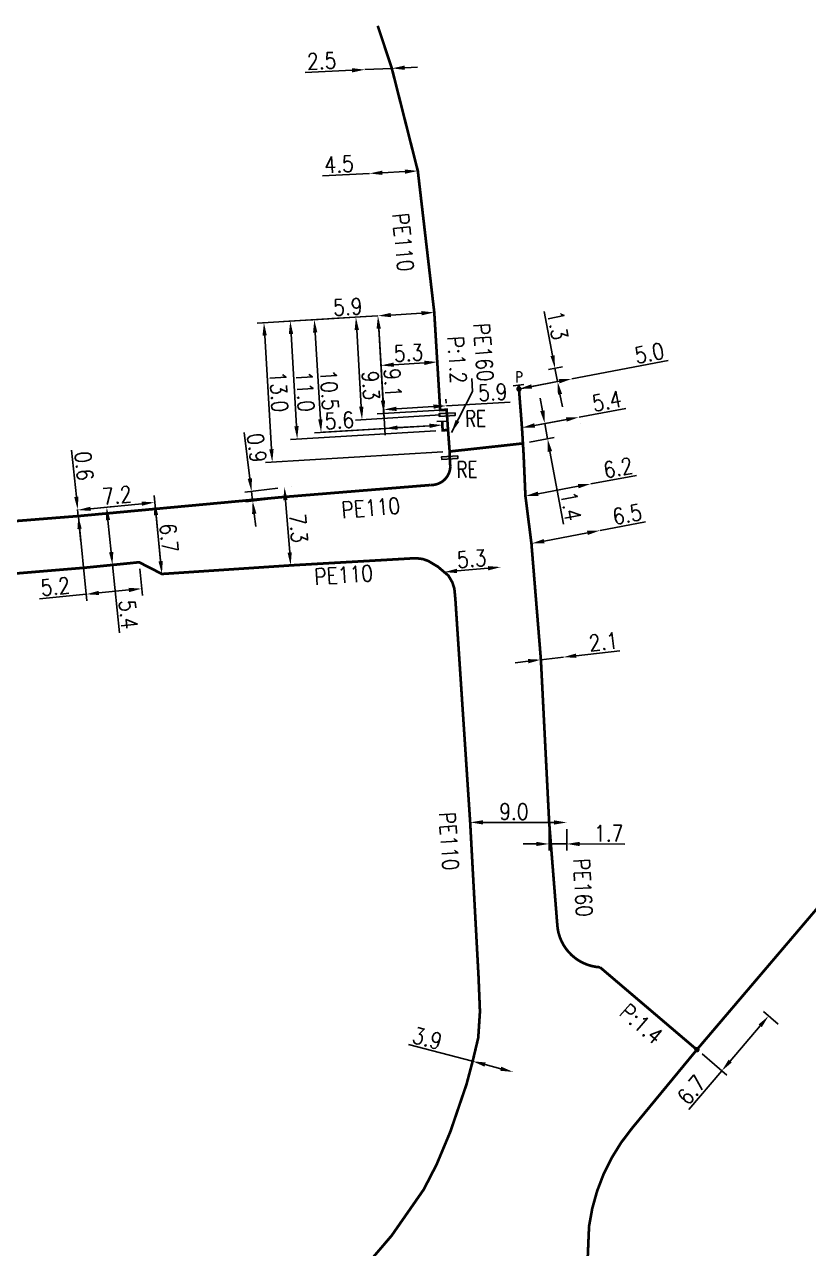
# Model space of a CAD drawing. Header units: millimetres. Extents: x 149999 to 151007, y 125999 to 127005.
# Drawn here: x 150062.1 to 150135.1, y 126886.2 to 127000.1 of the extents above; entities that cross this region are included whole.
import ezdxf
from ezdxf.enums import TextEntityAlignment as Align

# ---------------------------------------------------------------- set-up
doc = ezdxf.new("R2010")
doc.units = ezdxf.units.MM
doc.header["$PDMODE"] = 34
doc.linetypes.add('L_100_PE', pattern=[14, 10, -1.5, 1, -1.5])
doc.layers.get('0').update_dxf_attribs({"linetype": 'CONTINUOUS'})
doc.layers.get('DEFPOINTS').update_dxf_attribs({"linetype": 'CONTINUOUS'})
for name, color, linetype in [('L_140', 3, 'CONTINUOUS'), ('L_300', 7, 'CONTINUOUS'), ('L_340', 7, 'CONTINUOUS')]:
    doc.layers.add(name, color=color, linetype=linetype)
doc.styles.add('G_ROMANS', font='ROMANS.SHX', dxfattribs={"width": 0.75})
doc.styles.get("Standard").update_dxf_attribs({"font": 'romans.shx', "width": 0.85})
doc.dimstyles.get("Standard").update_dxf_attribs({"dimtxt": 1.5, "dimasz": 1.2, "dimexe": 0.625, "dimexo": 0.625, "dimgap": 0.25, "dimtad": 1, "dimdec": 1, "dimzin": 0, "dimdsep": 46, "dimtxsty": 'Standard', "dimcen": -0.5, "dimadec": 0, "dimazin": 0, "dimtfac": 1, "dimtdec": 1, "dimtmove": 0, "dimatfit": 3, "dimfxl": 0, "dimtolj": 1, "dimtzin": 0, "dimarcsym": 0})

# ---------------------------------------------------------------- blocks, each defined once
blk = doc.blocks.new('L_300_12')
at = {"color": 0, "linetype": 'Continuous', "const_width": 0.248, "flags": 128}
blk.add_lwpolyline([(-0.13, 0, 1), (0.13, 0, 1)], format="xyb", close=True, dxfattribs=at)
at = {"linetype": 'Continuous', "style": 'G_ROMANS', "width": 0.75}
blk.add_attdef('P', text='', height=1, dxfattribs=at).set_placement((0, 1.33), align=Align.MIDDLE_CENTER)
at = {"color": 0, "linetype": 'Continuous', "width": 0.75, "flags": 3}
for tag, p in [('DEF_LEG', (0, -5)), ('DEF_COUP', (0, -7.5)), ('DEF_TYPE', (0, -10))]:
    blk.add_attdef(tag, text='', height=1.2, dxfattribs=at).set_placement(p, align=Align.MIDDLE)
blk = doc.blocks.new('L_340_07')
at = {"color": 0, "linetype": 'Continuous', "const_width": 0.25, "flags": 128}
blk.add_lwpolyline([(0, 0), (0.35, 0)], dxfattribs=at)
at = {"color": 0, "linetype": 'Continuous', "flags": 128}
blk.add_lwpolyline([(0.35, -0.5), (0.35, 0.5)], dxfattribs=at)
at = {"color": 0, "linetype": 'Continuous', "width": 0.75, "flags": 3}
for tag, p in [('DEF_LEG', (0.72, -3.47)), ('DEF_COUP', (0.72, -5.97)), ('DEF_TYPE', (0.72, -8.47))]:
    blk.add_attdef(tag, text='', height=1.2, dxfattribs=at).set_placement(p, align=Align.MIDDLE)
blk = doc.blocks.new('L_340_21')
at = {"linetype": 'Continuous'}
blk.add_hatch(color=0, dxfattribs=at).paths.add_polyline_path([(0.125, 0.75), (-0.125, 0.75), (-0.125, -0.75), (0.125, -0.75)])
at = {"color": 0, "linetype": 'Continuous'}
blk.add_lwpolyline([(-0.125, 0.75), (0.125, 0.75), (0.125, -0.75), (-0.125, -0.75)], close=True, dxfattribs=at)
at = {"color": 0, "linetype": 'Continuous', "style": 'G_ROMANS', "width": 0.75}
for tag, height, flags, p in [('RE', 1.5, 8, (0, 3)), ('DEF_LEG', 1.2, 3, (0, -5)), ('DEF_COUP', 1.2, 3, (0, -7.5)), ('DEF_TYPE', 1.2, 3, (0, -10))]:
    blk.add_attdef(tag, text='', height=height, dxfattribs=dict(at, flags=flags)).set_placement(p, align=Align.MIDDLE)
blk = doc.blocks.new('*D434')
at = {"layer": 'DEFPOINTS', "color": 0, "linetype": 'Continuous', "transparency": 16777216}
for p in [(150103.83, 126903.62), (150107.6, 126902.63), (150107.6, 126902.63)]:
    blk.add_point(p, dxfattribs=at)
at = {"layer": 'L_140', "color": 0, "linetype": 'Continuous', "lineweight": -2, "transparency": 16777216}
for p, q in [((150103.83, 126903.62), (150097.85, 126905.19)), ((150106.44, 126902.93), (150104.99, 126903.31))]:
    blk.add_line(p, q, dxfattribs=at)
at = {"layer": 'L_140', "color": 0, "linetype": 'Continuous', "transparency": 16777216}
for points in [[(150105.04, 126903.51), (150104.94, 126903.12), (150103.83, 126903.62)], [(150106.49, 126903.12), (150106.39, 126902.74), (150107.6, 126902.63)]]:
    blk.add_solid(points, dxfattribs=at)
at = {"layer": 'L_140', "color": 0, "linetype": 'Continuous', "transparency": 16777216, "insert": (150099.61, 126905.76), "char_height": 1.5, "attachment_point": 5, "rotation": 345.2651}
blk.add_mtext('\\A1;3.9', dxfattribs=at)
blk = doc.blocks.new('*D435')
at = {"layer": 'DEFPOINTS', "color": 0, "linetype": 'Continuous', "transparency": 16777216}
for p in [(150103.6, 126925.86), (150112.6, 126925.85), (150112.6, 126925.85)]:
    blk.add_point(p, dxfattribs=at)
at = {"layer": 'L_140', "color": 0, "linetype": 'Continuous', "lineweight": -2, "transparency": 16777216}
blk.add_line((150104.8, 126925.86), (150111.4, 126925.85), dxfattribs=at)
at = {"layer": 'L_140', "color": 0, "linetype": 'Continuous', "transparency": 16777216}
for points in [[(150104.8, 126926.06), (150104.8, 126925.66), (150103.6, 126925.86)], [(150111.4, 126926.05), (150111.4, 126925.65), (150112.6, 126925.85)]]:
    blk.add_solid(points, dxfattribs=at)
at = {"layer": 'L_140', "color": 0, "linetype": 'Continuous', "transparency": 16777216, "insert": (150107.67, 126926.86), "char_height": 1.5, "attachment_point": 5, "rotation": 359.914}
blk.add_mtext('\\A1;9.0', dxfattribs=at)
blk = doc.blocks.new('*D436')
at = {"layer": 'DEFPOINTS', "color": 0, "linetype": 'Continuous', "transparency": 16777216}
for p in [(150101.18, 126949.16), (150106.46, 126949.62), (150106.46, 126949.62)]:
    blk.add_point(p, dxfattribs=at)
at = {"layer": 'L_140', "color": 0, "linetype": 'Continuous', "lineweight": -2, "transparency": 16777216}
blk.add_line((150102.38, 126949.26), (150105.27, 126949.51), dxfattribs=at)
at = {"layer": 'L_140', "color": 0, "linetype": 'Continuous', "transparency": 16777216}
for points in [[(150105.25, 126949.71), (150105.28, 126949.31), (150106.46, 126949.62)], [(150102.36, 126949.46), (150102.39, 126949.06), (150101.18, 126949.16)]]:
    blk.add_solid(points, dxfattribs=at)
at = {"layer": 'L_140', "color": 0, "linetype": 'Continuous', "transparency": 16777216, "insert": (150103.74, 126950.39), "char_height": 1.5, "attachment_point": 5, "rotation": 4.9409}
blk.add_mtext('\\A1;5.3', dxfattribs=at)
blk = doc.blocks.new('*D437')
at = {"layer": 'DEFPOINTS', "color": 0, "linetype": 'Continuous', "transparency": 16777216}
for p in [(150086.32, 126957.06), (150086.32, 126957.06), (150086.9, 126949.78)]:
    blk.add_point(p, dxfattribs=at)
at = {"layer": 'L_140', "color": 0, "linetype": 'Continuous', "lineweight": -2, "transparency": 16777216}
for p, q in [((150086.94, 126957.11), (150086.94, 126957.11)), ((150086.81, 126950.98), (150086.41, 126955.86)), ((150087.52, 126949.83), (150087.52, 126949.83))]:
    blk.add_line(p, q, dxfattribs=at)
at = {"layer": 'L_140', "color": 0, "linetype": 'Continuous', "transparency": 16777216}
for points in [[(150086.61, 126955.88), (150086.21, 126955.84), (150086.32, 126957.06)], [(150087, 126950.99), (150086.61, 126950.96), (150086.9, 126949.78)]]:
    blk.add_solid(points, dxfattribs=at)
at = {"layer": 'L_140', "color": 0, "linetype": 'Continuous', "transparency": 16777216, "insert": (150087.63, 126953.24), "char_height": 1.5, "attachment_point": 5, "rotation": 274.5965}
blk.add_mtext('\\A1;7.3', dxfattribs=at)
blk = doc.blocks.new('*D438')
at = {"layer": 'DEFPOINTS', "color": 0, "linetype": 'Continuous', "transparency": 16777216}
for p in [(150067.08, 126954.93), (150067.08, 126954.93), (150074.92, 126948.98)]:
    blk.add_point(p, dxfattribs=at)
at = {"layer": 'L_140', "color": 0, "linetype": 'Continuous', "lineweight": -2, "transparency": 16777216}
for p, q in [((150073.05, 126955.52), (150068.28, 126955.05)), ((150074.85, 126949.6), (150074.19, 126956.27))]:
    blk.add_line(p, q, dxfattribs=at)
at = {"layer": 'L_140', "color": 0, "linetype": 'Continuous', "transparency": 16777216}
for points in [[(150073.03, 126955.72), (150073.07, 126955.33), (150074.25, 126955.64)], [(150068.26, 126955.24), (150068.3, 126954.85), (150067.08, 126954.93)]]:
    blk.add_solid(points, dxfattribs=at)
at = {"layer": 'L_140', "color": 0, "linetype": 'Continuous', "transparency": 16777216, "insert": (150070.74, 126956.3), "char_height": 1.5, "attachment_point": 5, "rotation": 5.7295}
blk.add_mtext('\\A1;7.2', dxfattribs=at)
blk = doc.blocks.new('*D439')
at = {"layer": 'DEFPOINTS', "color": 0, "linetype": 'Continuous', "transparency": 16777216}
for p in [(150074.25, 126955.64), (150074.25, 126955.64), (150074.92, 126948.98)]:
    blk.add_point(p, dxfattribs=at)
at = {"layer": 'L_140', "color": 0, "linetype": 'Continuous', "lineweight": -2, "transparency": 16777216}
blk.add_line((150074.8, 126950.17), (150074.37, 126954.45), dxfattribs=at)
at = {"layer": 'L_140', "color": 0, "linetype": 'Continuous', "transparency": 16777216}
for points in [[(150074.57, 126954.47), (150074.17, 126954.43), (150074.25, 126955.64)], [(150075, 126950.19), (150074.6, 126950.15), (150074.92, 126948.98)]]:
    blk.add_solid(points, dxfattribs=at)
at = {"layer": 'L_140', "color": 0, "linetype": 'Continuous', "transparency": 16777216, "insert": (150075.58, 126952.34), "char_height": 1.5, "attachment_point": 5, "rotation": 275.7295}
blk.add_mtext('\\A1;6.7', dxfattribs=at)
blk = doc.blocks.new('*D440')
at = {"layer": 'DEFPOINTS', "color": 0, "linetype": 'Continuous', "transparency": 16777216}
for p in [(150067.08, 126954.93), (150069.78, 126955.2), (150072.8, 126950.07)]:
    blk.add_point(p, dxfattribs=at)
at = {"layer": 'L_140', "color": 0, "linetype": 'Continuous', "lineweight": -2, "transparency": 16777216}
for p, q in [((150067.71, 126954.99), (150070.4, 126955.26)), ((150069.9, 126954), (150070.2, 126951.02)), ((150072.17, 126950.01), (150069.7, 126949.76)), ((150070.32, 126949.82), (150070.96, 126943.49))]:
    blk.add_line(p, q, dxfattribs=at)
at = {"layer": 'L_140', "color": 0, "linetype": 'Continuous', "transparency": 16777216}
for points in [[(150070.1, 126954.02), (150069.7, 126953.98), (150069.78, 126955.2)], [(150070.4, 126951.04), (150070, 126951), (150070.32, 126949.82)]]:
    blk.add_solid(points, dxfattribs=at)
at = {"layer": 'L_140', "color": 0, "linetype": 'Continuous', "transparency": 16777216, "insert": (150071.79, 126945.2), "char_height": 1.5, "attachment_point": 5, "rotation": 275.7295}
blk.add_mtext('\\A1;5.4', dxfattribs=at)
blk = doc.blocks.new('*D446')
at = {"layer": 'DEFPOINTS', "color": 0, "linetype": 'Continuous', "transparency": 16777216}
for p in [(150067.08, 126954.93), (150072.8, 126950.07), (150067.87, 126947.09)]:
    blk.add_point(p, dxfattribs=at)
at = {"layer": 'L_140', "color": 0, "linetype": 'Continuous', "lineweight": -2, "transparency": 16777216}
for p, q in [((150067.15, 126954.3), (150067.93, 126946.47)), ((150072.86, 126949.45), (150073.11, 126946.99)), ((150071.85, 126947.49), (150069.06, 126947.21)), ((150067.87, 126947.09), (150063.52, 126946.66))]:
    blk.add_line(p, q, dxfattribs=at)
at = {"layer": 'L_140', "color": 0, "linetype": 'Continuous', "transparency": 16777216}
for points in [[(150069.04, 126947.41), (150069.08, 126947.02), (150067.87, 126947.09)], [(150071.83, 126947.69), (150071.87, 126947.29), (150073.04, 126947.61)]]:
    blk.add_solid(points, dxfattribs=at)
at = {"layer": 'L_140', "color": 0, "linetype": 'Continuous', "transparency": 16777216, "insert": (150065, 126947.81), "char_height": 1.5, "attachment_point": 5, "rotation": 5.7295}
blk.add_mtext('\\A1;5.2', dxfattribs=at)
blk = doc.blocks.new('*D536')
at = {"layer": 'DEFPOINTS', "color": 0, "linetype": 'Continuous', "transparency": 16777216}
for p in [(150131.36, 126907.83), (150132.73, 126906.66), (150124.69, 126904.7)]:
    blk.add_point(p, dxfattribs=at)
at = {"layer": 'L_300', "color": 0, "linetype": 'Continuous', "lineweight": -2, "transparency": 16777216}
for p, q in [((150132.25, 126907.07), (150130.88, 126908.24)), ((150130.58, 126906.92), (150127.79, 126903.64)), ((150125.17, 126904.3), (150127.49, 126902.32)), ((150127.01, 126902.73), (150123.94, 126899.12))]:
    blk.add_line(p, q, dxfattribs=at)
at = {"layer": 'L_300', "color": 0, "linetype": 'Continuous', "transparency": 16777216}
for points in [[(150130.43, 126907.05), (150130.73, 126906.79), (150131.36, 126907.83)], [(150127.64, 126903.77), (150127.94, 126903.51), (150127.01, 126902.73)]]:
    blk.add_solid(points, dxfattribs=at)
at = {"layer": 'L_300', "color": 0, "linetype": 'Continuous', "transparency": 16777216, "insert": (150124.19, 126900.95), "char_height": 1.5, "attachment_point": 5, "rotation": 49.6088}
blk.add_mtext('\\A1;6.7', dxfattribs=at)
blk = doc.blocks.new('*D546')
at = {"layer": 'DEFPOINTS', "color": 0, "linetype": 'Continuous', "transparency": 16777216}
for p in [(150110.95, 126925.85), (150112.6, 126925.85), (150112.59, 126923.85)]:
    blk.add_point(p, dxfattribs=at)
at = {"layer": 'L_140', "color": 0, "linetype": 'Continuous', "lineweight": -2, "transparency": 16777216}
for p, q in [((150110.95, 126925.23), (150110.94, 126923.23)), ((150112.6, 126925.22), (150112.59, 126923.23)), ((150109.74, 126923.85), (150108.54, 126923.86)), ((150110.94, 126923.85), (150112.59, 126923.85)), ((150113.79, 126923.85), (150117.98, 126923.84))]:
    blk.add_line(p, q, dxfattribs=at)
at = {"layer": 'L_140', "color": 0, "linetype": 'Continuous', "transparency": 16777216}
for points in [[(150109.74, 126924.05), (150109.74, 126923.65), (150110.94, 126923.85)], [(150113.79, 126924.05), (150113.79, 126923.65), (150112.59, 126923.85)]]:
    blk.add_solid(points, dxfattribs=at)
at = {"layer": 'L_140', "color": 0, "linetype": 'Continuous', "transparency": 16777216, "insert": (150116.49, 126924.84), "char_height": 1.5, "attachment_point": 5, "rotation": 359.914}
blk.add_mtext('\\A1;1.7', dxfattribs=at)
blk = doc.blocks.new('*D547')
at = {"layer": 'DEFPOINTS', "color": 0, "linetype": 'Continuous', "transparency": 16777216}
for p in [(150110.18, 126941), (150112.27, 126941.24), (150112.27, 126941.24)]:
    blk.add_point(p, dxfattribs=at)
at = {"layer": 'L_140', "color": 0, "linetype": 'Continuous', "lineweight": -2, "transparency": 16777216}
for p, q in [((150113.46, 126941.37), (150117.51, 126941.84)), ((150108.99, 126940.86), (150107.8, 126940.72)), ((150110.18, 126941), (150112.27, 126941.24))]:
    blk.add_line(p, q, dxfattribs=at)
at = {"layer": 'L_140', "color": 0, "linetype": 'Continuous', "transparency": 16777216}
for points in [[(150108.97, 126941.06), (150109.01, 126940.66), (150110.18, 126941)], [(150113.44, 126941.57), (150113.48, 126941.17), (150112.27, 126941.24)]]:
    blk.add_solid(points, dxfattribs=at)
at = {"layer": 'L_140', "color": 0, "linetype": 'Continuous', "transparency": 16777216, "insert": (150116, 126942.67), "char_height": 1.5, "attachment_point": 5, "rotation": 6.5232}
blk.add_mtext('\\A1;2.1', dxfattribs=at)
blk = doc.blocks.new('*D548')
at = {"layer": 'DEFPOINTS', "color": 0, "linetype": 'Continuous', "transparency": 16777216}
for p in [(150115.69, 126953.03), (150115.69, 126953.03), (150109.3, 126951.81)]:
    blk.add_point(p, dxfattribs=at)
at = {"layer": 'L_140', "color": 0, "linetype": 'Continuous', "lineweight": -2, "transparency": 16777216}
for p, q in [((150115.69, 126953.03), (150119.92, 126953.84)), ((150110.48, 126952.04), (150114.51, 126952.81))]:
    blk.add_line(p, q, dxfattribs=at)
at = {"layer": 'L_140', "color": 0, "linetype": 'Continuous', "transparency": 16777216}
for points in [[(150110.44, 126952.23), (150110.52, 126951.84), (150109.3, 126951.81)], [(150114.47, 126953), (150114.55, 126952.61), (150115.69, 126953.03)]]:
    blk.add_solid(points, dxfattribs=at)
at = {"layer": 'L_140', "color": 0, "linetype": 'Continuous', "transparency": 16777216, "insert": (150118.21, 126954.53), "char_height": 1.5, "attachment_point": 5, "rotation": 10.8379}
blk.add_mtext('\\A1;6.5', dxfattribs=at)
blk = doc.blocks.new('*D549')
at = {"layer": 'DEFPOINTS', "color": 0, "linetype": 'Continuous', "transparency": 16777216}
for p in [(150114.84, 126957.37), (150114.84, 126957.37), (150108.74, 126956.23)]:
    blk.add_point(p, dxfattribs=at)
at = {"layer": 'L_140', "color": 0, "linetype": 'Continuous', "lineweight": -2, "transparency": 16777216}
for p, q in [((150114.84, 126957.37), (150119.07, 126958.16)), ((150109.92, 126956.45), (150113.66, 126957.15))]:
    blk.add_line(p, q, dxfattribs=at)
at = {"layer": 'L_140', "color": 0, "linetype": 'Continuous', "transparency": 16777216}
for points in [[(150109.89, 126956.65), (150109.96, 126956.25), (150108.74, 126956.23)], [(150113.62, 126957.35), (150113.69, 126956.95), (150114.84, 126957.37)]]:
    blk.add_solid(points, dxfattribs=at)
at = {"layer": 'L_140', "color": 0, "linetype": 'Continuous', "transparency": 16777216, "insert": (150117.36, 126958.86), "char_height": 1.5, "attachment_point": 5, "rotation": 10.6021}
blk.add_mtext('\\A1;6.2', dxfattribs=at)
blk = doc.blocks.new('*D550')
at = {"layer": 'DEFPOINTS', "color": 0, "linetype": 'Continuous', "transparency": 16777216}
for p in [(150113.73, 126963.57), (150113.73, 126963.57), (150108.42, 126962.59)]:
    blk.add_point(p, dxfattribs=at)
at = {"layer": 'L_140', "color": 0, "linetype": 'Continuous', "lineweight": -2, "transparency": 16777216}
for p, q in [((150109.6, 126962.81), (150112.55, 126963.35)), ((150113.73, 126963.57), (150118.09, 126964.38)), ((150113.84, 126962.96), (150113.84, 126962.96)), ((150108.53, 126961.98), (150108.53, 126961.98))]:
    blk.add_line(p, q, dxfattribs=at)
at = {"layer": 'L_140', "color": 0, "linetype": 'Continuous', "transparency": 16777216}
for points in [[(150112.51, 126963.55), (150112.59, 126963.16), (150113.73, 126963.57)], [(150109.56, 126963.01), (150109.64, 126962.61), (150108.42, 126962.59)]]:
    blk.add_solid(points, dxfattribs=at)
at = {"layer": 'L_140', "color": 0, "linetype": 'Continuous', "transparency": 16777216, "insert": (150116.32, 126965.07), "char_height": 1.5, "attachment_point": 5, "rotation": 10.4683}
blk.add_mtext('\\A1;5.4', dxfattribs=at)
blk = doc.blocks.new('*D551')
at = {"layer": 'DEFPOINTS', "color": 0, "linetype": 'Continuous', "transparency": 16777216}
for p in [(150111.49, 126968.12), (150112.81, 126968.37), (150108.14, 126966.2)]:
    blk.add_point(p, dxfattribs=at)
at = {"layer": 'L_300', "color": 0, "linetype": 'Continuous', "lineweight": -2, "transparency": 16777216}
for p, q in [((150111.27, 126969.3), (150110.48, 126973.41)), ((150112.2, 126968.25), (150110.88, 126968)), ((150111.73, 126966.89), (150111.49, 126968.12)), ((150108.75, 126966.32), (150112.34, 126967.01)), ((150111.95, 126965.71), (150112.18, 126964.53))]:
    blk.add_line(p, q, dxfattribs=at)
at = {"layer": 'L_300', "color": 0, "linetype": 'Continuous', "transparency": 16777216}
for points in [[(150111.46, 126969.33), (150111.07, 126969.26), (150111.49, 126968.12)], [(150112.15, 126965.75), (150111.76, 126965.67), (150111.73, 126966.89)]]:
    blk.add_solid(points, dxfattribs=at)
at = {"layer": 'L_300', "color": 0, "linetype": 'Continuous', "transparency": 16777216, "insert": (150111.74, 126972.13), "char_height": 1.5, "attachment_point": 5, "rotation": 280.8168}
blk.add_mtext('\\A1;1.3', dxfattribs=at)
blk = doc.blocks.new('*D552')
at = {"layer": 'DEFPOINTS', "color": 0, "linetype": 'Continuous', "transparency": 16777216}
for p in [(150113.05, 126967.14), (150113.05, 126967.14), (150108.14, 126966.2)]:
    blk.add_point(p, dxfattribs=at)
at = {"layer": 'L_300', "color": 0, "linetype": 'Continuous', "lineweight": -2, "transparency": 16777216}
for p, q in [((150113.05, 126967.14), (150122.02, 126968.86)), ((150109.32, 126966.43), (150111.87, 126966.92))]:
    blk.add_line(p, q, dxfattribs=at)
at = {"layer": 'L_300', "color": 0, "linetype": 'Continuous', "transparency": 16777216}
for points in [[(150111.83, 126967.11), (150111.91, 126966.72), (150113.05, 126967.14)], [(150109.28, 126966.63), (150109.35, 126966.23), (150108.14, 126966.2)]]:
    blk.add_solid(points, dxfattribs=at)
at = {"layer": 'L_300', "color": 0, "linetype": 'Continuous', "transparency": 16777216, "insert": (150120.27, 126969.54), "char_height": 1.5, "attachment_point": 5, "rotation": 10.8168}
blk.add_mtext('\\A1;5.0', dxfattribs=at)
blk = doc.blocks.new('*D553')
at = {"layer": 'DEFPOINTS', "color": 0, "linetype": 'Continuous', "transparency": 16777216}
for p in [(150095.02, 126973.01), (150095.02, 126973.01), (150100.26, 126973.32)]:
    blk.add_point(p, dxfattribs=at)
at = {"layer": 'L_140', "color": 0, "linetype": 'Continuous', "lineweight": -2, "transparency": 16777216}
for p, q in [((150095.02, 126973.01), (150090.72, 126972.75)), ((150099.07, 126973.25), (150096.22, 126973.08)), ((150095.06, 126972.38), (150095.06, 126972.38))]:
    blk.add_line(p, q, dxfattribs=at)
at = {"layer": 'L_140', "color": 0, "linetype": 'Continuous', "transparency": 16777216}
for points in [[(150096.21, 126973.28), (150096.23, 126972.88), (150095.02, 126973.01)], [(150099.05, 126973.45), (150099.08, 126973.05), (150100.26, 126973.32)]]:
    blk.add_solid(points, dxfattribs=at)
at = {"layer": 'L_140', "color": 0, "linetype": 'Continuous', "transparency": 16777216, "insert": (150092.21, 126973.84), "char_height": 1.5, "attachment_point": 5, "rotation": 3.4179}
blk.add_mtext('\\A1;5.9', dxfattribs=at)
blk = doc.blocks.new('*D554')
at = {"layer": 'DEFPOINTS', "color": 0, "linetype": 'Continuous', "transparency": 16777216}
for p in [(150095.02, 126973.01), (150095.02, 126973.01), (150101.41, 126964.27)]:
    blk.add_point(p, dxfattribs=at)
at = {"layer": 'L_140', "color": 0, "linetype": 'Continuous', "lineweight": -2, "transparency": 16777216}
for p, q in [((150094.4, 126972.97), (150094.4, 126972.97)), ((150095.49, 126965.12), (150095.09, 126971.81)), ((150100.79, 126964.23), (150094.94, 126963.88))]:
    blk.add_line(p, q, dxfattribs=at)
at = {"layer": 'L_140', "color": 0, "linetype": 'Continuous', "transparency": 16777216}
for points in [[(150095.29, 126971.82), (150094.89, 126971.8), (150095.02, 126973.01)], [(150095.69, 126965.13), (150095.29, 126965.11), (150095.57, 126963.92)]]:
    blk.add_solid(points, dxfattribs=at)
at = {"layer": 'L_140', "color": 0, "linetype": 'Continuous', "transparency": 16777216, "insert": (150096.4, 126966.76), "char_height": 1.5, "attachment_point": 5, "rotation": 273.4179}
blk.add_mtext('\\A1;9.1', dxfattribs=at)
blk = doc.blocks.new('*D555')
at = {"layer": 'DEFPOINTS', "color": 0, "linetype": 'Continuous', "transparency": 16777216}
for p in [(150095.02, 126973.01), (150095.3, 126968.39), (150100.81, 126964.23)]:
    blk.add_point(p, dxfattribs=at)
at = {"layer": 'L_140', "color": 0, "linetype": 'Continuous', "lineweight": -2, "transparency": 16777216}
for p, q in [((150095.06, 126972.38), (150095.34, 126967.77)), ((150100.77, 126964.86), (150100.5, 126969.33)), ((150099.34, 126968.63), (150096.5, 126968.46))]:
    blk.add_line(p, q, dxfattribs=at)
at = {"layer": 'L_140', "color": 0, "linetype": 'Continuous', "transparency": 16777216}
for points in [[(150096.48, 126968.66), (150096.51, 126968.26), (150095.3, 126968.39)], [(150099.33, 126968.83), (150099.35, 126968.43), (150100.54, 126968.71)]]:
    blk.add_solid(points, dxfattribs=at)
at = {"layer": 'L_140', "color": 0, "linetype": 'Continuous', "transparency": 16777216, "insert": (150097.86, 126969.55), "char_height": 1.5, "attachment_point": 5, "rotation": 3.4179}
blk.add_mtext('\\A1;5.3', dxfattribs=at)
blk = doc.blocks.new('*D556')
at = {"layer": 'DEFPOINTS', "color": 0, "linetype": 'Continuous', "transparency": 16777216}
for p in [(150095.02, 126973.01), (150101.39, 126964.63), (150101.41, 126964.27)]:
    blk.add_point(p, dxfattribs=at)
at = {"layer": 'L_140', "color": 0, "linetype": 'Continuous', "lineweight": -2, "transparency": 16777216}
for p, q in [((150095.06, 126972.38), (150095.58, 126963.66)), ((150096.74, 126964.35), (150100.19, 126964.56)), ((150101.37, 126964.89), (150101.35, 126965.25)), ((150101.39, 126964.63), (150107.31, 126964.98))]:
    blk.add_line(p, q, dxfattribs=at)
at = {"layer": 'L_140', "color": 0, "linetype": 'Continuous', "transparency": 16777216}
for points in [[(150096.73, 126964.55), (150096.75, 126964.15), (150095.54, 126964.28)], [(150100.18, 126964.76), (150100.2, 126964.36), (150101.39, 126964.63)]]:
    blk.add_solid(points, dxfattribs=at)
at = {"layer": 'L_140', "color": 0, "linetype": 'Continuous', "transparency": 16777216, "insert": (150105.7, 126965.89), "char_height": 1.5, "attachment_point": 5, "rotation": 3.4179}
blk.add_mtext('\\A1;5.9', dxfattribs=at)
blk = doc.blocks.new('*D557')
at = {"layer": 'DEFPOINTS', "color": 0, "linetype": 'Continuous', "transparency": 16777216}
for p in [(150086.86, 126972.52), (150095.02, 126973.01), (150101.04, 126962.35)]:
    blk.add_point(p, dxfattribs=at)
at = {"layer": 'L_140', "color": 0, "linetype": 'Continuous', "lineweight": -2, "transparency": 16777216}
for p, q in [((150094.4, 126972.97), (150086.23, 126972.48)), ((150087.44, 126962.74), (150086.93, 126971.32)), ((150100.42, 126962.31), (150086.89, 126961.5))]:
    blk.add_line(p, q, dxfattribs=at)
at = {"layer": 'L_140', "color": 0, "linetype": 'Continuous', "transparency": 16777216}
for points in [[(150087.13, 126971.33), (150086.73, 126971.31), (150086.86, 126972.52)], [(150087.64, 126962.75), (150087.24, 126962.72), (150087.51, 126961.54)]]:
    blk.add_solid(points, dxfattribs=at)
at = {"layer": 'L_140', "color": 0, "linetype": 'Continuous', "transparency": 16777216, "insert": (150088.25, 126965.97), "char_height": 1.5, "attachment_point": 5, "rotation": 273.4179}
blk.add_mtext('\\A1;11.0', dxfattribs=at)
blk = doc.blocks.new('*D558')
at = {"layer": 'DEFPOINTS', "color": 0, "linetype": 'Continuous', "transparency": 16777216}
for p in [(150089.1, 126972.65), (150095.02, 126973.01), (150101.01, 126962.84)]:
    blk.add_point(p, dxfattribs=at)
at = {"layer": 'L_340', "color": 0, "linetype": 'Continuous', "lineweight": -2, "transparency": 16777216}
for p, q in [((150094.4, 126972.97), (150088.48, 126972.61)), ((150089.66, 126963.37), (150089.18, 126971.45)), ((150100.39, 126962.81), (150089.11, 126962.13))]:
    blk.add_line(p, q, dxfattribs=at)
at = {"layer": 'L_340', "color": 0, "linetype": 'Continuous', "transparency": 16777216}
for points in [[(150089.38, 126971.47), (150088.98, 126971.44), (150089.1, 126972.65)], [(150089.86, 126963.38), (150089.46, 126963.36), (150089.73, 126962.17)]]:
    blk.add_solid(points, dxfattribs=at)
at = {"layer": 'L_340', "color": 0, "linetype": 'Continuous', "transparency": 16777216, "insert": (150090.5, 126966.11), "char_height": 1.5, "attachment_point": 5, "rotation": 273.4179}
blk.add_mtext('\\A1;10.5', dxfattribs=at)
blk = doc.blocks.new('*D559')
at = {"layer": 'DEFPOINTS', "color": 0, "linetype": 'Continuous', "transparency": 16777216}
for p in [(150095.02, 126973.01), (150084.41, 126972.37), (150101.69, 126960.38)]:
    blk.add_point(p, dxfattribs=at)
at = {"layer": 'L_140', "color": 0, "linetype": 'Continuous', "lineweight": -2, "transparency": 16777216}
for p, q in [((150094.4, 126972.97), (150083.79, 126972.33)), ((150085.11, 126960.59), (150084.48, 126971.17)), ((150101.06, 126960.34), (150084.56, 126959.36))]:
    blk.add_line(p, q, dxfattribs=at)
at = {"layer": 'L_140', "color": 0, "linetype": 'Continuous', "transparency": 16777216}
for points in [[(150084.68, 126971.19), (150084.28, 126971.16), (150084.41, 126972.37)], [(150085.31, 126960.6), (150084.91, 126960.58), (150085.19, 126959.39)]]:
    blk.add_solid(points, dxfattribs=at)
at = {"layer": 'L_140', "color": 0, "linetype": 'Continuous', "transparency": 16777216, "insert": (150085.8, 126965.94), "char_height": 1.5, "attachment_point": 5, "rotation": 273.4179}
blk.add_mtext('\\A1;13.0', dxfattribs=at)
blk = doc.blocks.new('*D560')
at = {"layer": 'DEFPOINTS', "color": 0, "linetype": 'Continuous', "transparency": 16777216}
for p in [(150092.97, 126972.88), (150095.02, 126973.01), (150101.46, 126963.82)]:
    blk.add_point(p, dxfattribs=at)
at = {"layer": 'L_340', "color": 0, "linetype": 'Continuous', "lineweight": -2, "transparency": 16777216}
for p, q in [((150094.4, 126972.97), (150092.35, 126972.85)), ((150093.47, 126964.55), (150093.05, 126971.69)), ((150100.83, 126963.79), (150092.92, 126963.31))]:
    blk.add_line(p, q, dxfattribs=at)
at = {"layer": 'L_340', "color": 0, "linetype": 'Continuous', "transparency": 16777216}
for points in [[(150093.25, 126971.7), (150092.85, 126971.67), (150092.97, 126972.88)], [(150093.67, 126964.56), (150093.27, 126964.54), (150093.54, 126963.35)]]:
    blk.add_solid(points, dxfattribs=at)
at = {"layer": 'L_340', "color": 0, "linetype": 'Continuous', "transparency": 16777216, "insert": (150094.36, 126966.52), "char_height": 1.5, "attachment_point": 5, "rotation": 273.4179}
blk.add_mtext('\\A1;9.3', dxfattribs=at)
blk = doc.blocks.new('*D561')
at = {"layer": 'DEFPOINTS', "color": 0, "linetype": 'Continuous', "transparency": 16777216}
for p in [(150113.73, 126963.57), (150110.54, 126962.98), (150108.51, 126961.14)]:
    blk.add_point(p, dxfattribs=at)
at = {"layer": 'L_140', "color": 0, "linetype": 'Continuous', "lineweight": -2, "transparency": 16777216}
for p, q in [((150110.32, 126964.16), (150110.1, 126965.34)), ((150113.12, 126963.46), (150109.92, 126962.87)), ((150110.54, 126962.98), (150110.8, 126961.56)), ((150109.12, 126961.25), (150111.42, 126961.67)), ((150111.02, 126960.38), (150112.27, 126953.61))]:
    blk.add_line(p, q, dxfattribs=at)
at = {"layer": 'L_140', "color": 0, "linetype": 'Continuous', "transparency": 16777216}
for points in [[(150110.52, 126964.2), (150110.12, 126964.13), (150110.54, 126962.98)], [(150111.22, 126960.42), (150110.82, 126960.34), (150110.8, 126961.56)]]:
    blk.add_solid(points, dxfattribs=at)
at = {"layer": 'L_140', "color": 0, "linetype": 'Continuous', "transparency": 16777216, "insert": (150112.98, 126955.29), "char_height": 1.5, "attachment_point": 5, "rotation": 280.4683}
blk.add_mtext('\\A1;1.4', dxfattribs=at)
blk = doc.blocks.new('*D562')
at = {"layer": 'DEFPOINTS', "color": 0, "linetype": 'Continuous', "transparency": 16777216}
for p in [(150095.02, 126973.01), (150095.65, 126962.52), (150101.01, 126962.84)]:
    blk.add_point(p, dxfattribs=at)
at = {"layer": 'L_340', "color": 0, "linetype": 'Continuous', "lineweight": -2, "transparency": 16777216}
for p, q in [((150095.06, 126972.38), (150095.69, 126961.9)), ((150100.98, 126963.47), (150100.98, 126963.47)), ((150095.65, 126962.52), (150089.91, 126962.18)), ((150099.82, 126962.77), (150096.85, 126962.6))]:
    blk.add_line(p, q, dxfattribs=at)
at = {"layer": 'L_340', "color": 0, "linetype": 'Continuous', "transparency": 16777216}
for points in [[(150096.83, 126962.8), (150096.86, 126962.4), (150095.65, 126962.52)], [(150099.8, 126962.97), (150099.83, 126962.57), (150101.01, 126962.84)]]:
    blk.add_solid(points, dxfattribs=at)
at = {"layer": 'L_340', "color": 0, "linetype": 'Continuous', "transparency": 16777216, "insert": (150091.43, 126963.27), "char_height": 1.5, "attachment_point": 5, "rotation": 3.4179}
blk.add_mtext('\\A1;5.6', dxfattribs=at)
blk = doc.blocks.new('*D563')
at = {"layer": 'DEFPOINTS', "color": 0, "linetype": 'Continuous', "transparency": 16777216}
for p in [(150083.25, 126956.67), (150086.32, 126957.06), (150086.43, 126956.16)]:
    blk.add_point(p, dxfattribs=at)
at = {"layer": 'L_140', "color": 0, "linetype": 'Continuous', "lineweight": -2, "transparency": 16777216}
for p, q in [((150083.1, 126957.86), (150082.56, 126962.14)), ((150085.7, 126956.98), (150082.63, 126956.59)), ((150083.36, 126955.78), (150083.25, 126956.67)), ((150085.81, 126956.08), (150082.74, 126955.7)), ((150083.51, 126954.59), (150083.66, 126953.39))]:
    blk.add_line(p, q, dxfattribs=at)
at = {"layer": 'L_140', "color": 0, "linetype": 'Continuous', "transparency": 16777216}
for points in [[(150083.3, 126957.88), (150082.9, 126957.83), (150083.25, 126956.67)], [(150083.71, 126954.61), (150083.31, 126954.56), (150083.36, 126955.78)]]:
    blk.add_solid(points, dxfattribs=at)
at = {"layer": 'L_140', "color": 0, "linetype": 'Continuous', "transparency": 16777216, "insert": (150083.75, 126960.72), "char_height": 1.5, "attachment_point": 5, "rotation": 277.2024}
blk.add_mtext('\\A1;0.9', dxfattribs=at)
blk = doc.blocks.new('*D564')
at = {"layer": 'DEFPOINTS', "color": 0, "linetype": 'Continuous', "transparency": 16777216}
for p in [(150067.08, 126954.97), (150067.08, 126954.97), (150067.14, 126954.37)]:
    blk.add_point(p, dxfattribs=at)
at = {"layer": 'L_140', "color": 0, "linetype": 'Continuous', "lineweight": -2, "transparency": 16777216}
for p, q in [((150066.96, 126956.16), (150066.52, 126960.51)), ((150067.14, 126954.37), (150067.08, 126954.97)), ((150067.7, 126955.03), (150067.7, 126955.03)), ((150067.76, 126954.43), (150067.76, 126954.43)), ((150067.26, 126953.17), (150067.38, 126951.98))]:
    blk.add_line(p, q, dxfattribs=at)
at = {"layer": 'L_140', "color": 0, "linetype": 'Continuous', "transparency": 16777216}
for points in [[(150067.16, 126956.18), (150066.76, 126956.14), (150067.08, 126954.97)], [(150067.46, 126953.19), (150067.06, 126953.15), (150067.14, 126954.37)]]:
    blk.add_solid(points, dxfattribs=at)
at = {"layer": 'L_140', "color": 0, "linetype": 'Continuous', "transparency": 16777216, "insert": (150067.68, 126959.03), "char_height": 1.5, "attachment_point": 5, "rotation": 275.7295}
blk.add_mtext('\\A1;0.6', dxfattribs=at)
blk = doc.blocks.new('*D567')
at = {"layer": 'DEFPOINTS', "color": 0, "linetype": 'Continuous', "transparency": 16777216}
for p in [(150093.81, 126995.92), (150093.81, 126995.92), (150096.31, 126996.04)]:
    blk.add_point(p, dxfattribs=at)
at = {"layer": 'L_140', "color": 0, "linetype": 'Continuous', "lineweight": -2, "transparency": 16777216}
for p, q in [((150092.61, 126995.86), (150088.25, 126995.66)), ((150096.31, 126996.04), (150093.81, 126995.92)), ((150097.51, 126996.1), (150098.71, 126996.15))]:
    blk.add_line(p, q, dxfattribs=at)
at = {"layer": 'L_140', "color": 0, "linetype": 'Continuous', "transparency": 16777216}
for points in [[(150092.6, 126996.06), (150092.62, 126995.66), (150093.81, 126995.92)], [(150097.5, 126996.3), (150097.52, 126995.9), (150096.31, 126996.04)]]:
    blk.add_solid(points, dxfattribs=at)
at = {"layer": 'L_140', "color": 0, "linetype": 'Continuous', "transparency": 16777216, "insert": (150089.78, 126996.73), "char_height": 1.5, "attachment_point": 5, "rotation": 2.7224}
blk.add_mtext('\\A1;2.5', dxfattribs=at)
blk = doc.blocks.new('*D286')
at = {"layer": 'DEFPOINTS', "color": 0, "linetype": 'Continuous', "transparency": 16777216}
for p in [(150094.23, 126986.26), (150094.23, 126986.26), (150098.73, 126986.49)]:
    blk.add_point(p, dxfattribs=at)
at = {"layer": 'L_140', "color": 0, "linetype": 'Continuous', "lineweight": -2, "transparency": 16777216}
for p, q in [((150094.23, 126986.26), (150089.87, 126986.03)), ((150097.53, 126986.43), (150095.43, 126986.32))]:
    blk.add_line(p, q, dxfattribs=at)
at = {"layer": 'L_140', "color": 0, "linetype": 'Continuous', "transparency": 16777216}
for points in [[(150095.42, 126986.52), (150095.44, 126986.12), (150094.23, 126986.26)], [(150097.52, 126986.63), (150097.54, 126986.23), (150098.73, 126986.49)]]:
    blk.add_solid(points, dxfattribs=at)
at = {"layer": 'L_140', "color": 0, "linetype": 'Continuous', "transparency": 16777216, "insert": (150091.4, 126987.11), "char_height": 1.5, "attachment_point": 5, "rotation": 2.9475}
blk.add_mtext('\\A1;4.5', dxfattribs=at)

msp = doc.modelspace()

# ---------------------------------------------------------------- linework, layer by layer
at = {"layer": 'L_140', "linetype": 'L_100_PE'}
for points in [[(150000, 126948.94, 0.25, 0.25, 0), (150006.4, 126949.38, 0.25, 0.25, 0), (150025.26, 126950.77, 0.25, 0.25, 0), (150034.23, 126951.42, 0.25, 0.25, 0), (150050.48, 126953.01, 0.25, 0.25, 0), (150057.86, 126953.63, 0.25, 0.25, 0), (150067.14, 126954.37, 0.25, 0.25, 0), (150086.43, 126956.16, 0.25, 0.25, 0), (150099.94, 126957.26, 0.25, 0.25, 0.408177), (150101.75, 126958.95, 0.25, 0.25, 0), (150101.7, 126959.81, 0.25, 0.25, 0), (150101.69, 126960.38, 0.25, 0.25, 0), (150101.54, 126962.38, 0.25, 0.25, 0), (150101.41, 126964.27, 0.25, 0.25, 0), (150100.81, 126964.23, 0.25, 0.25, 0), (150100.26, 126973.32, 0.25, 0.25, 0), (150098.73, 126986.49, 0.25, 0.25, 0), (150096.31, 126996.04, 0.25, 0.25, 0), (150095, 127000, 0, 0, 0)], [(150248.08, 126959.79, 0.25, 0.25, 0), (150228.76, 126964.66, 0.25, 0.25, 0), (150228.76, 126964.66, 0.25, 0.25, 0), (150226.51, 126965.22, 0.25, 0.25, 0), (150225.89, 126965.04, 0.25, 0.25, 0), (150225.19, 126964.84, 0.25, 0.25, 0), (150223.27, 126965.34, 0.25, 0.25, 0), (150221.26, 126965.87, 0.25, 0.25, 0), (150215.02, 126967.34, 0.25, 0.25, 0), (150208.97, 126968.88, 0.25, 0.25, 0), (150195.19, 126972.43, 0.25, 0.25, 0), (150187.87, 126974.2, 0.25, 0.25, 0), (150187.17, 126974.39, 0.25, 0.25, 0.266193), (150181.24, 126972.18, 0.25, 0.25, 0), (150178.88, 126969.1, 0.25, 0.25, 0), (150173.17, 126962.08, 0.25, 0.25, 0), (150167.62, 126955.45, 0.25, 0.25, 0), (150138.43, 126920.85, 0.25, 0.25, 0), (150124.69, 126904.7, 0.25, 0.25, 0), (150118.66, 126897.39, 0.25, 0.25, 0.142093), (150114.66, 126888.26, 0.25, 0.25, 0.068328), (150115.21, 126877.03, 0.25, 0.25, 0.230944)]]:
    msp.add_lwpolyline(points, format="xyseb", dxfattribs=at)
at = {"layer": 'L_140', "linetype": 'L_100_PE', "flags": 128}
for points in [[(150108.14, 126966.2, 0.25, 0.25, 0), (150108.42, 126962.59, 0.25, 0.25, 0), (150108.57, 126960.13, 0.25, 0.25, 0), (150108.74, 126956.23, 0.25, 0.25, 0), (150109.3, 126951.81, 0.25, 0.25, 0), (150110.18, 126941, 0.25, 0.25, 0), (150110.95, 126925.85, 0.25, 0.25, 0), (150111.7, 126916.39, 0.25, 0.25, 0.382506), (150115.68, 126912.37, 0.25, 0.25, 0), (150124.69, 126904.7, 0, 0, 0)], [(150009.91, 126944.85, 0.25, 0.25, 0), (150017.88, 126945.02, 0.25, 0.25, 0), (150025.35, 126945.75, 0.25, 0.25, 0), (150046.83, 126947.82, 0.25, 0.25, 0), (150067.62, 126949.55, 0.25, 0.25, 0), (150072.8, 126950.07, 0.25, 0.25, 0), (150074.92, 126948.98, 0.25, 0.25, 0), (150086.9, 126949.78, 0.25, 0.25, 0), (150098.53, 126950.45, 0.25, 0.25, 0), (150099.19, 126950.37, 0.25, 0.25, 0), (150099.7, 126950.19, 0.25, 0.25, 0), (150100.59, 126949.66, 0.25, 0.25, 0), (150101.18, 126949.16, 0.25, 0.25, 0), (150101.58, 126948.82, 0.25, 0.25, 0), (150101.94, 126948.2, 0.25, 0.25, 0), (150102.13, 126947.61, 0.25, 0.25, 0), (150102.22, 126946.66, 0.25, 0.25, 0), (150103.6, 126925.86, 0.25, 0.25, 0), (150104.38, 126911.46, 0.25, 0.25, 0), (150104.51, 126908.24, 0.25, 0.25, 0), (150104.35, 126905.8, 0.25, 0.25, 0), (150103.83, 126903.62, 0.25, 0.25, 0), (150103.26, 126901.48, 0.25, 0.25, 0), (150101.76, 126897.08, 0.25, 0.25, 0), (150100.48, 126894.02, 0.25, 0.25, 0), (150099.28, 126891.69, 0.25, 0.25, 0), (150096.29, 126887.39, 0.25, 0.25, 0), (150096.29, 126887.39, 0.25, 0.25, 0), (150093.13, 126883.7, 0.25, 0.25, 0), (150081.09, 126869.49, 0.25, 0.25, 0), (150076.13, 126863.57, 0, 0, 0)]]:
    msp.add_lwpolyline(points, format="xyseb", dxfattribs=at)
at = {"layer": 'L_140', "linetype": 'L_100_PE', "const_width": 0.25, "flags": 128}
for points in [[(150101.54, 126962.38), (150101.04, 126962.35), (150101.01, 126962.84)], [(150101.69, 126960.38), (150108.51, 126961.13), (150108.51, 126961.13)]]:
    msp.add_lwpolyline(points, dxfattribs=at)

# ---------------------------------------------------------------- block references
at = {"layer": 'L_300'}
ref = msp.add_blockref('L_300_12', (150108.14, 126966.2), dxfattribs=dict(at, rotation=350.5726595597059))
ref.add_attrib('P', 'P', dxfattribs={"layer": '0', "linetype": 'Continuous', "height": 1, "style": 'G_ROMANS', "width": 0.75}).set_placement((150108.15, 126967.31), align=Align.MIDDLE_CENTER)
at = {"layer": 'L_300', "linetype": 'Continuous'}
msp.add_blockref('L_300_12', (150124.69, 126904.7), dxfattribs=at)
at = {"layer": 'L_340', "linetype": 'Continuous'}
for p, rotation in [((150108.14, 126966.2), 96.43970191094992), ((150101.01, 126962.84), 92.85463984911026)]:
    msp.add_blockref('L_340_07', p, dxfattribs=dict(at, rotation=rotation))
ref = msp.add_blockref('L_340_21', (150101.46, 126963.82), dxfattribs=dict(at, rotation=273.3625672219063))
ref.add_attrib('RE', 'RE', dxfattribs={"layer": '0', "color": 0, "linetype": 'Continuous', "height": 1.5, "rotation": 1.0476, "width": 0.75, "flags": 8}).set_placement((150104.1, 126963.44), align=Align.MIDDLE)
ref = msp.add_blockref('L_340_21', (150101.7, 126959.81), dxfattribs=dict(at, rotation=273.3625672219063))
ref.add_attrib('RE', 'RE', dxfattribs={"layer": '0', "color": 0, "linetype": 'Continuous', "height": 1.5, "rotation": 1.0476, "width": 0.75, "flags": 8}).set_placement((150103.3, 126958.7), align=Align.MIDDLE)

# ---------------------------------------------------------------- texts
at = {"layer": 'L_140', "linetype": 'Continuous', "width": 0.85}
for s, rotation, p in [('PE110', 275.5243, (150096.35, 126982.5)), ('PE110', 4.6348, (150091.69, 126954.17)), ('PE160', 273.0818, (150113.2, 126922.48)), ('P:1.4', 319.2863, (150117.37, 126907.98))]:
    msp.add_text(s, height=1.5, rotation=rotation, dxfattribs=at).set_placement(p)
for rotation, p in [(3.8081, (150091.83, 126948.89)), (273.8004, (150101.63, 126924.11))]:
    msp.add_text('PE110', height=1.5, rotation=rotation, dxfattribs=at).set_placement(p, align=Align.MIDDLE)
at = {"layer": 'L_140', "linetype": 'Continuous', "insert": (150105.78, 126966.94), "char_height": 1.5, "attachment_point": 3, "rotation": 274.0876}
msp.add_mtext('\\A1;PE160\\PP:1.2', dxfattribs=at)

# ---------------------------------------------------------------- dimensions: what is measured, and where the dimension line sits
at = {"layer": 'L_140', "linetype": 'Continuous'}
for base, p1, p2, angle, picture, middle in [((150093.81, 126995.92), (150096.31, 126996.04), (150093.81, 126995.92), 2.7224, '*D567', (150089.83, 126995.73)), ((150084.41, 126972.37), (150101.69, 126960.38), (150095.02, 126973.01), 273.4179, '*D559', (150084.8, 126965.88)), ((150086.86, 126972.52), (150101.04, 126962.35), (150095.02, 126973.01), 273.4179, '*D557', (150087.25, 126965.91)), ((150095.02, 126973.01), (150101.41, 126964.27), (150095.02, 126973.01), 273.4179, '*D554', (150095.4, 126966.7)), ((150095.3, 126968.39), (150100.81, 126964.23), (150095.02, 126973.01), 3.4179, '*D555', (150097.92, 126968.55)), ((150101.39, 126964.63), (150095.02, 126973.01), (150101.41, 126964.27), 183.4179, '*D556', (150105.76, 126964.89)), ((150113.73, 126963.57), (150108.42, 126962.59), (150113.73, 126963.57), 190.4683, '*D550', (150116.5, 126964.08)), ((150110.54, 126962.98), (150108.51, 126961.14), (150113.73, 126963.57), 280.4683, '*D561', (150111.99, 126955.11)), ((150083.25, 126956.67), (150086.43, 126956.16), (150086.32, 126957.06), 277.2024, '*D563', (150082.75, 126960.59)), ((150067.08, 126954.97), (150067.14, 126954.37), (150067.08, 126954.97), 275.7295, '*D564', (150066.68, 126958.93)), ((150114.84, 126957.37), (150108.74, 126956.23), (150114.84, 126957.37), 190.6021, '*D549', (150117.55, 126957.88)), ((150067.08, 126954.93), (150074.92, 126948.98), (150067.08, 126954.93), 5.7295, '*D438', (150070.84, 126955.3)), ((150086.32, 126957.06), (150086.9, 126949.78), (150086.32, 126957.06), 274.5965, '*D437', (150086.63, 126953.16)), ((150074.25, 126955.64), (150074.92, 126948.98), (150074.25, 126955.64), 275.7295, '*D439', (150074.59, 126952.24)), ((150115.69, 126953.03), (150109.3, 126951.81), (150115.69, 126953.03), 190.8379, '*D548', (150118.39, 126953.55)), ((150067.87, 126947.09), (150072.8, 126950.07), (150067.08, 126954.93), 5.7295, '*D446', (150065.1, 126946.82)), ((150069.78, 126955.2), (150072.8, 126950.07), (150067.08, 126954.93), 275.7295, '*D440', (150070.79, 126945.1)), ((150106.46, 126949.62), (150101.18, 126949.16), (150106.46, 126949.62), 184.9409, '*D436', (150103.82, 126949.39)), ((150112.27, 126941.24), (150110.18, 126941), (150112.27, 126941.24), 186.5232, '*D547', (150116.12, 126941.68)), ((150112.6, 126925.85), (150103.6, 126925.86), (150112.6, 126925.85), 179.914, '*D435', (150107.67, 126925.86)), ((150112.59, 126923.85), (150110.95, 126925.85), (150112.6, 126925.85), 179.914, '*D546', (150116.49, 126923.84)), ((150107.6, 126902.63), (150103.83, 126903.62), (150107.6, 126902.63), 165.2651, '*D434', (150099.35, 126904.8))]:
    dim = msp.add_linear_dim(base=base, p1=p1, p2=p2, angle=angle, dimstyle='Standard', dxfattribs=at)
    dim.commit()
    dim.dimension.update_dxf_attribs({"geometry": picture, "text_midpoint": middle, "dimtype": 160})
dim = msp.add_linear_dim(base=(150094.23, 126986.26), p1=(150098.73, 126986.49), p2=(150094.23, 126986.26), angle=2.9475, dimstyle='Standard', override={"dimscale": 1, "dimlfac": 1, "dimlunit": 2}, dxfattribs=at)
dim.commit()
dim.dimension.update_dxf_attribs({"geometry": '*D286', "text_midpoint": (150091.45, 126986.12), "dimtype": 160})
dim = msp.add_linear_dim(base=(150095.02, 126973.01), p1=(150100.26, 126973.32), p2=(150095.02, 126973.01), angle=3.4179, text='5.9', dimstyle='Standard', dxfattribs=at)
dim.commit()
dim.dimension.update_dxf_attribs({"geometry": '*D553', "text_midpoint": (150092.27, 126972.84), "dimtype": 160})
at = {"layer": 'L_300', "linetype": 'Continuous'}
for base, p1, p2, angle, picture, middle in [((150111.4923, 126968.1181), (150108.1376, 126966.2045), (150112.8142, 126968.3706), 280.8168, '*D551', (150110.7613, 126971.9435)), ((150113.05, 126967.14), (150108.14, 126966.2), (150113.05, 126967.14), 190.8168, '*D552', (150120.46, 126968.56)), ((150131.36, 126907.83), (150124.69, 126904.7), (150132.73, 126906.66), 229.6088, '*D536', (150124.95, 126900.3))]:
    dim = msp.add_linear_dim(base=base, p1=p1, p2=p2, angle=angle, dimstyle='Standard', dxfattribs=at)
    dim.commit()
    dim.dimension.update_dxf_attribs({"geometry": picture, "text_midpoint": middle, "dimtype": 160})
at = {"layer": 'L_340', "linetype": 'Continuous'}
dim = msp.add_linear_dim(base=(150089.1, 126972.65), p1=(150101.01, 126962.84), p2=(150095.02, 126973.01), angle=273.4179, dimstyle='Standard', dxfattribs=at)
dim.commit()
dim.dimension.update_dxf_attribs({"geometry": '*D558', "text_midpoint": (150089.5, 126966.05), "dimtype": 160})
for base, p1, angle, text, picture, middle in [((150095.65, 126962.52), (150101.01, 126962.84), 3.4179, '5.6', '*D562', (150091.49, 126962.28)), ((150092.97, 126972.88), (150101.46, 126963.82), 273.4179, '9.3', '*D560', (150093.36, 126966.46))]:
    dim = msp.add_linear_dim(base=base, p1=p1, p2=(150095.02, 126973.01), angle=angle, text=text, dimstyle='Standard', dxfattribs=at)
    dim.commit()
    dim.dimension.update_dxf_attribs({"geometry": picture, "text_midpoint": middle, "dimtype": 160})

# ---------------------------------------------------------------- leaders
at = {"layer": 'L_140', "linetype": 'Continuous'}
msp.add_leader([(150101.87, 126962.16), (150103.83, 126965.97), (150103.75, 126967.16)], dimstyle='Standard', dxfattribs=at)

doc.saveas('drawing.dxf')
